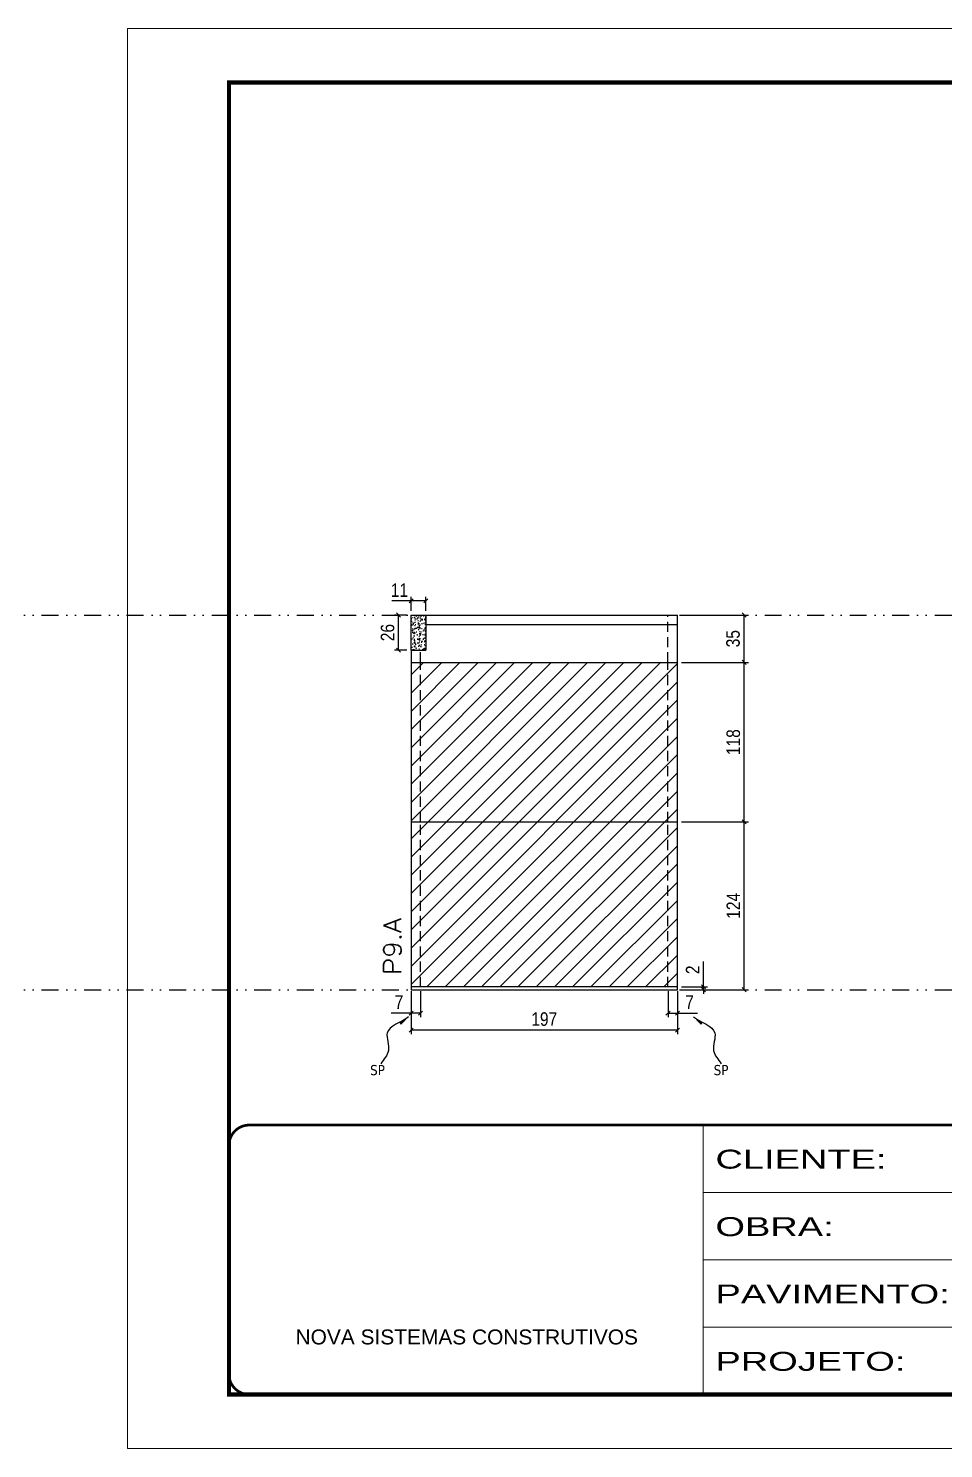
# Model space of a CAD drawing. Extents: x 13513 to 27878, y -21631 to 6985.
# Drawn here: x 15939 to 16615, y 2489 to 3539 of the extents above; entities that cross this region are included whole.
import ezdxf

# ---------------------------------------------------------------- set-up
doc = ezdxf.new("R2010")
doc.units = 0
for name, pattern in [('CONTINUO', [0]), ('DASHED', [0.75, 0.5, -0.25]), ('DIVIDE2', [0.625, 0.25, -0.125, 0, -0.125, 0, -0.125]), ('HIDDEN', [0.375, 0.25, -0.125])]:
    doc.linetypes.add(name, pattern=pattern)
for name, color, linetype in [('COTA', 241, 'Continuous'), ('Nível', 160, 'Continuous'), ('Painéis', 200, 'Continuous'), ('SARR_2.2x7', 40, 'Continuous'), ('Sarrafo de Pressão', 42, 'HIDDEN'), ('texto', 7, 'Continuous')]:
    doc.layers.add(name, color=color, linetype=linetype)
for name, color, linetype, lineweight in [('Folhas', 255, 'Continuous', 9), ('Hachura', 251, 'Continuous', 9), ('SARRAFO DE PRESSAO', 251, 'DASHED', 9), ('Texto Seção', 7, 'Continuous', 15)]:
    doc.layers.add(name, color=color, linetype=linetype, lineweight=lineweight)
doc.styles.add('ARIAL', font='arial.ttf')
doc.styles.add('COTA TECNICA', font='techl___.ttf', dxfattribs={"height": 10})
doc.styles.add('COTA TECNICA-50', font='techl___.ttf', dxfattribs={"height": 10})
doc.styles.add('REGUA-120', font='ROMANS.shx', dxfattribs={"height": 15})
doc.styles.get("Standard").update_dxf_attribs({"font": 'arial.ttf'})
doc.styles.add('Tecnologia', font='')
doc.styles.get('Tecnologia').set_extended_font_data('Forgotten Futurist')
doc.dimstyles.new('COTA PAINEL-50', dxfattribs={"dimtxt": 10, "dimasz": 3, "dimexe": 3, "dimexo": 3, "dimgap": 3, "dimtad": 1, "dimdec": 1, "dimzin": 12, "dimdsep": 46, "dimtxsty": 'COTA TECNICA-50', "dimblk1": 'OBLIQUE', "dimblk2": 'OBLIQUE', "dimsah": 1, "dimcen": 0.9, "dimclrd": 4, "dimclre": 4, "dimclrt": 240, "dimadec": 1, "dimazin": 3, "dimtfac": 1, "dimtdec": 1, "dimtmove": 0, "dimatfit": 3, "dimfxl": 1, "dimtolj": 1, "dimtzin": 12, "dimarcsym": 0})
doc.dimstyles.new('PAINEL', dxfattribs={"dimtxt": 10, "dimasz": 3, "dimexe": 3, "dimexo": 3, "dimgap": 3, "dimtad": 1, "dimdec": 1, "dimzin": 12, "dimdsep": 46, "dimtxsty": 'COTA TECNICA', "dimblk1": 'OBLIQUE', "dimblk2": 'OBLIQUE', "dimsah": 1, "dimcen": 0.9, "dimclrd": 4, "dimclre": 4, "dimclrt": 240, "dimadec": 1, "dimazin": 3, "dimtfac": 1, "dimtdec": 1, "dimtmove": 0, "dimatfit": 3, "dimfxl": 1, "dimtolj": 1, "dimtzin": 12, "dimarcsym": 0})
doc.dimstyles.get("Standard").update_dxf_attribs({"dimtxt": 0.18, "dimasz": 0.18, "dimexe": 0.18, "dimexo": 0.0625, "dimgap": 0.09, "dimtad": 0, "dimtih": 1, "dimtoh": 1, "dimdec": 4, "dimzin": 0, "dimdsep": 46, "dimtxsty": 'Standard', "dimcen": 0.09, "dimadec": 0, "dimazin": 0, "dimtfac": 1, "dimtdec": 4, "dimtofl": 0, "dimtmove": 0, "dimatfit": 3, "dimfxl": 1, "dimtolj": 1, "dimtzin": 0, "dimarcsym": 0})

# ---------------------------------------------------------------- blocks, each defined once
blk = doc.blocks.new('9999999999')
at = {"color": 30, "linetype": 'CONTINUO'}
for p, q in [((98564.6, 34230.2), (98564.6, 34429.4)), ((98564.6, 34379.6), (99584, 34379.6)), ((98564.6, 34329.8), (99488, 34329.8)), ((99584, 34329.8), (99488, 34329.8)), ((99488, 34329.8), (99488, 34230.2)), ((98564.6, 34280), (99488, 34280))]:
    blk.add_line(p, q, dxfattribs=at)
at = {"color": 30, "linetype": 'CONTINUO', "const_width": 2}
blk.add_lwpolyline([(99584, 34230.2), (99584, 34414.4, 0.414214), (99569, 34429.4), (98229, 34429.4, 0.414214), (98214, 34414.4), (98214, 34245.2, 0.414214), (98229, 34230.2), (99584, 34230.2)], format="xyb", dxfattribs=at)
at = {"layer": 'Folhas'}
blk.add_lwpolyline([(98139, 34190.2), (99624, 34190.2), (99624, 35240.2), (98139, 35240.2)], close=True, dxfattribs=at)
at = {"layer": 'Folhas', "color": 30, "const_width": 3}
blk.add_lwpolyline([(98214, 34230.2), (99584, 34230.2), (99584, 35200.2), (98214, 35200.2)], close=True, dxfattribs=at)
at = {"color": 7, "linetype": 'Continuous', "ltscale": 5, "style": 'ARIAL'}
for s, height, p in [('SKR', 15.48, (98837.7, 34393.1)), ('LEAF LOEFGREN', 15.483, (98837.7, 34343.3)), ('2° SUBSOLO INFERIOR', 15.483, (98837.7, 34293.5)), ('NOVA SISTEMAS CONSTRUTIVOS', 11.059, (98263.2, 34267.2)), ('PILARES', 15.48, (98837.7, 34243.7))]:
    blk.add_text(s, height=height, dxfattribs=at).set_placement(p)
at = {"layer": 'Folhas', "color": 7, "style": 'Tecnologia', "width": 1.5}
for s, p in [('CLIENTE:', (98573.7, 34397.2)), ('OBRA:', (98573.7, 34347.3)), ('PAVIMENTO:', (98573.7, 34297.5)), ('PROJETO:', (98573.7, 34247.7))]:
    blk.add_text(s, height=14, dxfattribs=at).set_placement(p)
blk = doc.blocks.new('_Oblique')
at = {"color": 0, "linetype": 'ByBlock', "lineweight": -2}
blk.add_line((-0.5, -0.5), (0.5, 0.5), dxfattribs=at)
blk = doc.blocks.new('*D1201')
at = {"layer": 'COTA', "color": 4, "lineweight": -2, "transparency": 16777216}
for p, q in [((16221.6, 2827.3), (16221.6, 2795.4)), ((16418.6, 2827.3), (16418.6, 2795.4)), ((16418.6, 2798.4), (16221.6, 2798.4))]:
    blk.add_line(p, q, dxfattribs=at)
at = {"layer": 'Defpoints', "color": 0, "transparency": 16777216}
for p in [(16221.6, 2830.3), (16418.6, 2830.3), (16221.6, 2798.4)]:
    blk.add_point(p, dxfattribs=at)
at = {"layer": 'COTA', "color": 4, "lineweight": -2, "transparency": 16777216, "xscale": 3, "yscale": 3, "zscale": 3, "rotation": 180}
blk.add_blockref('_Oblique', (16221.6, 2798.4), dxfattribs=at)
at = {"layer": 'COTA', "color": 4, "lineweight": -2, "transparency": 16777216, "xscale": 3, "yscale": 3, "zscale": 3}
blk.add_blockref('_Oblique', (16418.6, 2798.4), dxfattribs=at)
at = {"layer": 'COTA', "color": 240, "transparency": 16777216, "insert": (16320.1, 2806.5), "char_height": 10, "attachment_point": 5, "style": 'COTA TECNICA'}
blk.add_mtext('\\A1;197', dxfattribs=at)
blk = doc.blocks.new('*D1202')
at = {"layer": 'COTA', "color": 4, "lineweight": -2, "transparency": 16777216}
for p, q in [((16411.6, 2827.3), (16411.6, 2808)), ((16418.6, 2825.3), (16418.6, 2808)), ((16411.6, 2811), (16418.6, 2811)), ((16418.6, 2811), (16433.3, 2811))]:
    blk.add_line(p, q, dxfattribs=at)
at = {"layer": 'Defpoints', "color": 0, "transparency": 16777216}
for p in [(16411.6, 2830.3), (16418.6, 2828.3), (16418.6, 2811)]:
    blk.add_point(p, dxfattribs=at)
at = {"layer": 'COTA', "color": 4, "lineweight": -2, "transparency": 16777216, "xscale": 3, "yscale": 3, "zscale": 3, "rotation": 180}
blk.add_blockref('_Oblique', (16411.6, 2811), dxfattribs=at)
at = {"layer": 'COTA', "color": 4, "lineweight": -2, "transparency": 16777216, "xscale": 3, "yscale": 3, "zscale": 3}
blk.add_blockref('_Oblique', (16418.6, 2811), dxfattribs=at)
at = {"layer": 'COTA', "color": 240, "transparency": 16777216, "insert": (16427.5, 2819.1), "char_height": 10, "attachment_point": 5, "style": 'COTA TECNICA-50'}
blk.add_mtext('\\A1;7', dxfattribs=at)
blk = doc.blocks.new('*D1203')
at = {"layer": 'COTA', "color": 4, "lineweight": -2, "transparency": 16777216}
for p, q in [((16221.6, 2825.3), (16221.6, 2808)), ((16228.6, 2827.3), (16228.6, 2808)), ((16221.6, 2811), (16206.9, 2811)), ((16228.6, 2811), (16221.6, 2811))]:
    blk.add_line(p, q, dxfattribs=at)
at = {"layer": 'Defpoints', "color": 0, "transparency": 16777216}
for p in [(16221.6, 2828.3), (16228.6, 2830.3), (16221.6, 2811)]:
    blk.add_point(p, dxfattribs=at)
at = {"layer": 'COTA', "color": 4, "lineweight": -2, "transparency": 16777216, "xscale": 3, "yscale": 3, "zscale": 3, "rotation": 180}
blk.add_blockref('_Oblique', (16221.6, 2811), dxfattribs=at)
at = {"layer": 'COTA', "color": 4, "lineweight": -2, "transparency": 16777216, "xscale": 3, "yscale": 3, "zscale": 3}
blk.add_blockref('_Oblique', (16228.6, 2811), dxfattribs=at)
at = {"layer": 'COTA', "color": 240, "transparency": 16777216, "insert": (16212.7, 2819.1), "char_height": 10, "attachment_point": 5, "style": 'COTA TECNICA-50'}
blk.add_mtext('\\A1;7', dxfattribs=at)
blk = doc.blocks.new('*D1204')
at = {"layer": 'COTA', "color": 4, "lineweight": -2, "transparency": 16777216}
for p, q in [((16437.8, 2830.3), (16437.8, 2849.1)), ((16421.6, 2830.3), (16440.8, 2830.3)), ((16421.6, 2828.3), (16440.8, 2828.3)), ((16437.8, 2828.3), (16437.8, 2830.3)), ((16437.8, 2828.3), (16437.8, 2825.3))]:
    blk.add_line(p, q, dxfattribs=at)
at = {"layer": 'Defpoints', "color": 0, "transparency": 16777216}
for p in [(16418.6, 2830.3), (16418.6, 2828.3), (16437.8, 2828.3)]:
    blk.add_point(p, dxfattribs=at)
at = {"layer": 'COTA', "color": 4, "lineweight": -2, "transparency": 16777216, "xscale": 3, "yscale": 3, "zscale": 3}
for p, rotation in [((16437.8, 2830.3), 270), ((16437.8, 2828.3), 90)]:
    blk.add_blockref('_Oblique', p, dxfattribs=dict(at, rotation=rotation))
at = {"layer": 'COTA', "color": 240, "transparency": 16777216, "insert": (16429.8, 2843), "char_height": 10, "attachment_point": 5, "rotation": 90, "style": 'COTA TECNICA-50'}
blk.add_mtext('\\A1;2', dxfattribs=at)
blk = doc.blocks.new('*D1205')
at = {"layer": 'COTA', "color": 4, "lineweight": -2, "transparency": 16777216}
for p, q in [((16421.6, 3070.3), (16471, 3070.3)), ((16468, 2952.3), (16468, 3070.3)), ((16421.6, 2952.3), (16471, 2952.3))]:
    blk.add_line(p, q, dxfattribs=at)
at = {"layer": 'Defpoints', "color": 0, "transparency": 16777216}
for p in [(16418.6, 3070.3), (16468, 3070.3), (16418.6, 2952.3)]:
    blk.add_point(p, dxfattribs=at)
at = {"layer": 'COTA', "color": 4, "lineweight": -2, "transparency": 16777216, "xscale": 3, "yscale": 3, "zscale": 3}
for p, rotation in [((16468, 3070.3), 90), ((16468, 2952.3), 270)]:
    blk.add_blockref('_Oblique', p, dxfattribs=dict(at, rotation=rotation))
at = {"layer": 'COTA', "color": 240, "transparency": 16777216, "insert": (16459.9, 3011.3), "char_height": 10, "attachment_point": 5, "rotation": 90, "style": 'COTA TECNICA-50'}
blk.add_mtext('\\A1;118', dxfattribs=at)
blk = doc.blocks.new('*D1221')
at = {"layer": 'COTA', "color": 4, "linetype": 'ByBlock', "lineweight": -2, "transparency": 16777216}
for p, q in [((16421.6, 2952.3), (16471, 2952.3)), ((16468, 2828.3), (16468, 2952.3)), ((16421.6, 2828.3), (16471, 2828.3))]:
    blk.add_line(p, q, dxfattribs=at)
at = {"layer": 'Defpoints', "color": 0, "linetype": 'ByBlock', "transparency": 16777216}
for p in [(16418.6, 2952.3), (16468, 2952.3), (16418.6, 2828.3)]:
    blk.add_point(p, dxfattribs=at)
at = {"layer": 'COTA', "color": 4, "linetype": 'ByBlock', "lineweight": -2, "transparency": 16777216, "xscale": 3, "yscale": 3, "zscale": 3}
for p, rotation in [((16468, 2952.3), 90), ((16468, 2828.3), 270)]:
    blk.add_blockref('_Oblique', p, dxfattribs=dict(at, rotation=rotation))
at = {"layer": 'COTA', "color": 240, "linetype": 'ByBlock', "transparency": 16777216, "insert": (16459.9, 2890.3), "char_height": 10, "attachment_point": 5, "rotation": 90, "style": 'COTA TECNICA'}
blk.add_mtext('\\A1;124', dxfattribs=at)
blk = doc.blocks.new('*D1222')
at = {"layer": 'COTA', "color": 4, "linetype": 'ByBlock', "lineweight": -2, "transparency": 16777216}
for p, q in [((16421.6, 2952.3), (16471, 2952.3)), ((16468, 2828.3), (16468, 2952.3)), ((16421.6, 2828.3), (16471, 2828.3))]:
    blk.add_line(p, q, dxfattribs=at)
at = {"layer": 'Defpoints', "color": 0, "linetype": 'ByBlock', "transparency": 16777216}
for p in [(16418.6, 2952.3), (16468, 2952.3), (16418.6, 2828.3)]:
    blk.add_point(p, dxfattribs=at)
at = {"layer": 'COTA', "color": 4, "linetype": 'ByBlock', "lineweight": -2, "transparency": 16777216, "xscale": 3, "yscale": 3, "zscale": 3}
for p, rotation in [((16468, 2952.3), 90), ((16468, 2828.3), 270)]:
    blk.add_blockref('_Oblique', p, dxfattribs=dict(at, rotation=rotation))
at = {"layer": 'COTA', "color": 240, "linetype": 'ByBlock', "transparency": 16777216, "insert": (16459.9, 2890.3), "char_height": 10, "attachment_point": 5, "rotation": 90, "style": 'COTA TECNICA'}
blk.add_mtext('\\A1;124', dxfattribs=at)
blk = doc.blocks.new('*D1266')
at = {"layer": 'COTA', "color": 4, "lineweight": -2, "transparency": 16777216}
for p, q in [((16421.6, 3105.3), (16471, 3105.3)), ((16468, 3070.3), (16468, 3105.3)), ((16421.6, 3070.3), (16471, 3070.3))]:
    blk.add_line(p, q, dxfattribs=at)
at = {"layer": 'Defpoints', "color": 0, "transparency": 16777216}
for p in [(16418.6, 3105.3), (16468, 3105.3), (16418.6, 3070.3)]:
    blk.add_point(p, dxfattribs=at)
at = {"layer": 'COTA', "color": 4, "lineweight": -2, "transparency": 16777216, "xscale": 3, "yscale": 3, "zscale": 3}
for p, rotation in [((16468, 3105.3), 90), ((16468, 3070.3), 270)]:
    blk.add_blockref('_Oblique', p, dxfattribs=dict(at, rotation=rotation))
at = {"layer": 'COTA', "color": 240, "transparency": 16777216, "insert": (16459.7, 3087.8), "char_height": 10, "attachment_point": 5, "rotation": 90, "style": 'COTA TECNICA'}
blk.add_mtext('\\A1;35', dxfattribs=at)
blk = doc.blocks.new('*D1269')
at = {"layer": 'COTA', "color": 4, "lineweight": -2, "transparency": 16777216}
for p, q in [((16218.6, 3105.3), (16209.4, 3105.3)), ((16212.4, 3079.3), (16212.4, 3105.3)), ((16218.6, 3079.3), (16209.4, 3079.3))]:
    blk.add_line(p, q, dxfattribs=at)
at = {"layer": 'Defpoints', "color": 0, "transparency": 16777216}
for p in [(16212.4, 3105.3), (16221.6, 3105.3), (16221.6, 3079.3)]:
    blk.add_point(p, dxfattribs=at)
at = {"layer": 'COTA', "color": 4, "lineweight": -2, "transparency": 16777216, "xscale": 3, "yscale": 3, "zscale": 3}
for p, rotation in [((16212.4, 3105.3), 90), ((16212.4, 3079.3), 270)]:
    blk.add_blockref('_Oblique', p, dxfattribs=dict(at, rotation=rotation))
at = {"layer": 'COTA', "color": 240, "transparency": 16777216, "insert": (16204.3, 3092.3), "char_height": 10, "attachment_point": 5, "rotation": 90, "style": 'COTA TECNICA'}
blk.add_mtext('\\A1;26', dxfattribs=at)
blk = doc.blocks.new('*D1270')
at = {"layer": 'COTA', "color": 4, "lineweight": -2, "transparency": 16777216}
for p, q in [((16221.6, 3108.3), (16221.6, 3118.7)), ((16232.6, 3108.3), (16232.6, 3118.7)), ((16221.6, 3115.7), (16207.5, 3115.7)), ((16232.6, 3115.7), (16221.6, 3115.7))]:
    blk.add_line(p, q, dxfattribs=at)
at = {"layer": 'Defpoints', "color": 0, "transparency": 16777216}
for p in [(16221.6, 3115.7), (16221.6, 3105.3), (16232.6, 3105.3)]:
    blk.add_point(p, dxfattribs=at)
at = {"layer": 'COTA', "color": 4, "lineweight": -2, "transparency": 16777216, "xscale": 3, "yscale": 3, "zscale": 3, "rotation": 180}
blk.add_blockref('_Oblique', (16221.6, 3115.7), dxfattribs=at)
at = {"layer": 'COTA', "color": 4, "lineweight": -2, "transparency": 16777216, "xscale": 3, "yscale": 3, "zscale": 3}
blk.add_blockref('_Oblique', (16232.6, 3115.7), dxfattribs=at)
at = {"layer": 'COTA', "color": 240, "transparency": 16777216, "insert": (16213, 3123.7), "char_height": 10, "attachment_point": 5, "style": 'COTA TECNICA'}
blk.add_mtext('\\A1;11', dxfattribs=at)

msp = doc.modelspace()

# ---------------------------------------------------------------- hatches: boundary and pattern name
at = {"layer": 'COTA'}
h = msp.add_hatch(dxfattribs=at)
h.set_pattern_fill('AR-CONC', color=256, scale=0.03)
h.paths.add_polyline_path([(16221.58, 3079.29), (16232.58, 3079.29), (16232.58, 3105.29), (16221.58, 3105.29)])
at = {"layer": 'Hachura', "linetype": 'ByBlock'}
h = msp.add_hatch(dxfattribs=at)
h.set_pattern_fill('ANSI31', color=256, scale=3)
h.paths.add_polyline_path([(16221.58, 3070.29), (16221.58, 2952.29), (16418.58, 2952.29), (16418.58, 3070.29)])
h.paths.add_polyline_path([(16221.58, 2952.29), (16221.58, 2830.29), (16418.58, 2830.29), (16418.58, 2952.29)])
h.paths.add_polyline_path([(16858.13, 2830.29), (16858.13, 2952.29), (16661.13, 2952.29), (16661.13, 2830.29)])
h.paths.add_polyline_path([(16858.13, 2952.29), (16858.13, 3070.29), (16661.13, 3070.29), (16661.13, 2952.29)])
h.paths.add_polyline_path([(17051.37, 2830.29), (17101.37, 2830.29), (17101.37, 3070.29), (17051.37, 3070.29)])
h.paths.add_polyline_path([(17299.59, 2830.29), (17349.59, 2830.29), (17349.59, 3070.29), (17299.59, 3070.29)])

# ---------------------------------------------------------------- linework, layer by layer
at = {"layer": 'COTA'}
for p, q in [((16221.58, 3079.29), (16221.58, 3105.29)), ((16221.58, 3105.29), (16232.58, 3105.29))]:
    msp.add_line(p, q, dxfattribs=at)
at = {"layer": 'Nível', "color": 4, "linetype": 'DIVIDE2', "ltscale": 50}
for p, q in [((13526.77, 3105.29), (17496.97, 3105.29)), ((13526.77, 2828.29), (21531.15, 2828.29))]:
    msp.add_line(p, q, dxfattribs=at)
at = {"layer": 'Painéis'}
for p, q in [((16232.58, 3105.29), (16418.58, 3105.29)), ((16232.58, 3105.29), (16232.58, 3079.29)), ((16418.58, 2830.29), (16418.58, 3105.29)), ((16221.58, 3079.29), (16221.58, 2830.29)), ((16221.58, 3079.29), (16232.58, 3079.29)), ((16221.58, 3070.29), (16418.58, 3070.29)), ((16221.58, 2952.29), (16418.58, 2952.29))]:
    msp.add_line(p, q, dxfattribs=at)
msp.add_lwpolyline([(16418.58, 2830.29), (16221.58, 2830.29), (16221.58, 2828.29), (16418.58, 2828.29)], close=True, dxfattribs=at)
at = {"layer": 'SARR_2.2x7'}
msp.add_line((16232.58, 3098.29), (16418.58, 3098.29), dxfattribs=at)
at = {"layer": 'Sarrafo de Pressão', "ltscale": 30}
for p, q in [((16411.58, 3070.29), (16411.58, 3105.29)), ((16228.58, 3070.29), (16228.58, 3079.29)), ((16228.58, 2952.29), (16228.58, 3070.29)), ((16411.58, 2952.29), (16411.58, 3070.29)), ((16228.58, 2830.29), (16228.58, 2952.29)), ((16411.58, 2830.29), (16411.58, 2952.29))]:
    msp.add_line(p, q, dxfattribs=at)

# ---------------------------------------------------------------- block references
at = {"layer": 'SARRAFO DE PRESSAO', "color": 6, "linetype": 'ByBlock'}
msp.add_blockref('9999999999', (-82127.01, -31701.2), dxfattribs=at)

# ---------------------------------------------------------------- texts
at = {"layer": 'texto', "color": 0, "char_height": 7.5, "attachment_point": 5}
for insert in [(16196.81, 2768.79), (16450.83, 2768.79)]:
    msp.add_mtext('{\\fTahoma|b0|i0|c0|p34;\\C4;SP}', dxfattribs=dict(at, insert=insert))
at = {"layer": 'Texto Seção', "style": 'REGUA-120', "width": 1.1}
msp.add_text('P9.A', height=13, rotation=90, dxfattribs=at).set_placement((16214.34, 2839.05))

# ---------------------------------------------------------------- dimensions: what is measured, and where the dimension line sits
at = {"layer": 'COTA'}
for base, p1, p2, dimstyle, picture, middle in [((16221.58, 3115.66), (16232.58, 3105.29), (16221.58, 3105.29), 'PAINEL', '*D1270', (16213.04, 3123.72)), ((16418.58, 2811.04), (16411.58, 2830.29), (16418.58, 2828.29), 'COTA PAINEL-50', '*D1202', (16427.45, 2819.12))]:
    dim = msp.add_linear_dim(base=base, p1=p1, p2=p2, dimstyle=dimstyle, dxfattribs=at)
    dim.commit()
    dim.dimension.update_dxf_attribs({"geometry": picture, "text_midpoint": middle})
for base, p1, p2, angle, dimstyle, picture, middle in [((16212.38, 3105.29), (16221.58, 3079.29), (16221.58, 3105.29), 90, 'PAINEL', '*D1269', (16204.28, 3092.29)), ((16467.95, 3105.29), (16418.58, 3070.29), (16418.58, 3105.29), 90, 'PAINEL', '*D1266', (16459.73, 3087.79)), ((16467.95, 3070.29), (16418.58, 2952.29), (16418.58, 3070.29), 90, 'COTA PAINEL-50', '*D1205', (16459.86, 3011.29)), ((16221.58, 2811.04), (16228.58, 2830.29), (16221.58, 2828.29), 180, 'COTA PAINEL-50', '*D1203', (16212.72, 2819.12))]:
    dim = msp.add_linear_dim(base=base, p1=p1, p2=p2, angle=angle, dimstyle=dimstyle, dxfattribs=at)
    dim.commit()
    dim.dimension.update_dxf_attribs({"geometry": picture, "text_midpoint": middle})
at = {"layer": 'COTA', "linetype": 'ByBlock'}
for picture in ['*D1221', '*D1222']:
    dim = msp.add_aligned_dim(p1=(16418.58, 2828.29), p2=(16418.58, 2952.29), distance=-49.37, dimstyle='PAINEL', dxfattribs=at)
    dim.commit()
    dim.dimension.update_dxf_attribs({"geometry": picture, "text_midpoint": (16459.88, 2890.29)})
at = {"layer": 'COTA'}
dim = msp.add_linear_dim(base=(16437.84, 2828.29), p1=(16418.58, 2830.29), p2=(16418.58, 2828.29), angle=90, dimstyle='COTA PAINEL-50', dxfattribs=at)
dim.commit()
dim.dimension.update_dxf_attribs({"geometry": '*D1204', "text_midpoint": (16437.84, 2843.03), "dimtype": 160})
dim = msp.add_linear_dim(base=(16221.58, 2798.39), p1=(16418.58, 2830.29), p2=(16221.58, 2830.29), angle=180, dimstyle='PAINEL', override={"dimarcsym": 2}, dxfattribs=at)
dim.commit()
dim.dimension.update_dxf_attribs({"geometry": '*D1201', "text_midpoint": (16320.08, 2806.49)})

# ---------------------------------------------------------------- leaders
at = {"layer": 'COTA', "path_type": 1}
for points in [[(16219.76, 2808.1), (16203.97, 2796.27), (16204.9, 2783.26), (16199.34, 2773.48)], [(16430.41, 2808.1), (16446.2, 2796.27), (16445.27, 2783.26), (16450.83, 2773.48)]]:
    msp.add_leader(points, dimstyle='Standard', override={"dimasz": 8}, dxfattribs=at)

doc.saveas('drawing.dxf')
